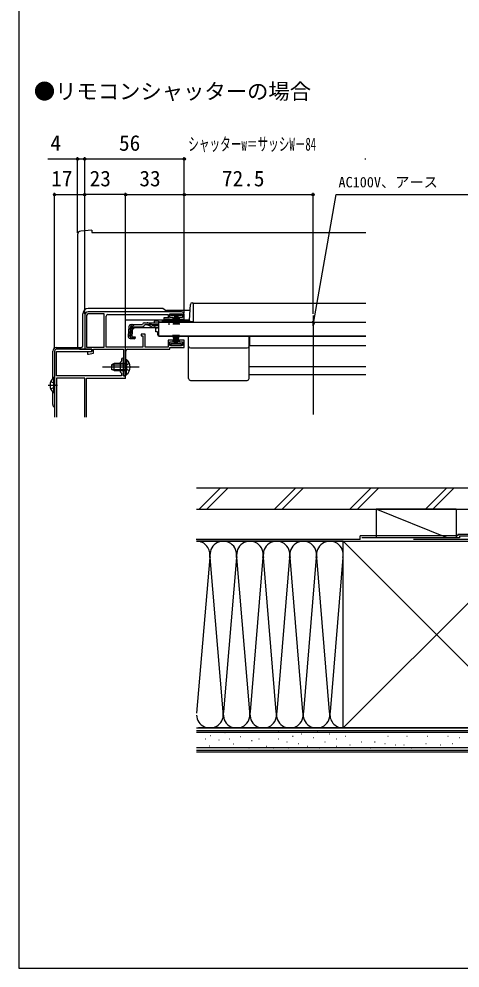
# Model space of a CAD drawing. Units: millimetres, scale not verified. Extents: x -525 to 525, y -783 to 778.
# Drawn here: x -525 to -277, y -783 to -249 of the extents above; entities that cross this region are included whole.
import ezdxf
from ezdxf.enums import TextEntityAlignment as Align

# ---------------------------------------------------------------- set-up
doc = ezdxf.new("R2010")
doc.units = ezdxf.units.MM
doc.header["$LTSCALE"] = 4
for name, color, linetype in [('0-1_USER1', 3, 'Continuous'), ('0-2_YKK_11', 7, 'Continuous'), ('0-4_YKK_12', 2, 'Continuous'), ('0-5_YKK_13', 4, 'Continuous'), ('0-7_YKK_D', 6, 'Continuous'), ('0-8_YKK_ZWAK', 7, 'Continuous'), ('0-9_YSS_K', 3, 'Continuous'), ('0-A_YSS_KE', 3, 'Continuous')]:
    doc.layers.add(name, color=color, linetype=linetype)
doc.styles.add('ＭＳ ゴシック', font='')
doc.styles.get('ＭＳ ゴシック').set_extended_font_data('MS Gothic')

msp = doc.modelspace()

# ---------------------------------------------------------------- linework, layer by layer
at = {"layer": '0-2_YKK_11'}
for p, q in [((-433.5, -413.699), (-486, -413.699)), ((-505, -435.699), (-505, -472.903)), ((-486.9, -472.903), (-486.9, -451.199))]:
    msp.add_line(p, q, dxfattribs=at)
for points in [[(-488, -415.699), (-488, -434.699), (-484, -434.699), (-484, -435.899), (-486.5, -436.399), (-486.5, -437.399), (-485.891, -437.399), (-483, -436.82), (-483, -434.699), (-466.1, -434.699), (-466.1, -449.699), (-464.9, -449.699), (-464.9, -445.157), (-465.02, -444.974), (-465.02, -444.424), (-464.9, -444.24), (-464.9, -435.699)], [(-486.9, -415.699), (-486.9, -433.599), (-477, -433.599)], [(-477, -433.599), (-477, -414.799), (-486, -414.799)], [(-463.9, -434.699), (-440, -434.699), (-440, -433.699), (-432, -433.699), (-432, -429.599), (-434.75, -429.599), (-434.75, -430.499), (-433, -430.499), (-433, -432.599), (-440, -432.599), (-440, -430.499), (-438.25, -430.499), (-438.25, -429.599), (-441, -429.599), (-441, -433.599), (-454, -433.599), (-454, -426.199), (-456.2, -426.199), (-456.2, -427.199), (-455.2, -427.199), (-455.2, -433.499), (-475.9, -433.499), (-475.9, -416.099)], [(-474.9, -415.099), (-441, -415.099), (-441, -416.999), (-443.5, -416.999), (-443.5, -417.799), (-438.25, -417.799), (-438.25, -416.899), (-440, -416.899), (-440, -414.799), (-433, -414.799), (-433, -416.899), (-434.75, -416.899), (-434.75, -417.799), (-432, -417.799), (-432, -415.199)], [(-467.3, -440.299), (-467.3, -441.299), (-468.1, -442.099), (-468.1, -447.299), (-467.3, -448.099), (-467.3, -449.699), (-503.8, -449.699), (-503.8, -435.899), (-484, -435.899), (-484, -434.699), (-504, -434.699)], [(-486.9, -451.199), (-486.6, -450.899), (-465, -450.899), (-465, -449.699), (-466.1, -449.699), (-466.1, -445.157), (-466.22, -444.974), (-466.22, -444.424), (-466.1, -444.24), (-466.1, -440.299)], [(-488, -472.903), (-488, -450.899), (-503.8, -450.899), (-503.8, -472.903)]]:
    msp.add_lwpolyline(points, dxfattribs=at)
for centre, radius, start, end in [((-486, -415.699), 2, 90.00002, 180), ((-486, -415.699), 0.9, 90.00001, 179.99999), ((-474.9, -416.099), 1, 90.00001, 179.99999), ((-433.5, -415.199), 1.5, 0.00001, 89.99999), ((-504, -435.699), 1, 90, 180), ((-463.9, -435.699), 1, 90.00001, 179.99999), ((-466.7, -440.299), 0.6, 0, 180)]:
    msp.add_arc(centre, radius, start, end, dxfattribs=at)
at = {"layer": '0-4_YKK_12'}
for p, q in [((-427, -408.799), (-329.75, -408.799)), ((-427, -408.799), (-427, -419.299)), ((-442, -412.697), (-442, -413.699)), ((-442, -412.697), (-428.68, -412.697)), ((-359.5, -415.781), (-359.5, -471.412)), ((-465, -433.499), (-465, -418.197)), ((-465, -418.197), (-428.968, -418.197)), ((-446.5, -419.299), (-443.25, -419.299)), ((-442, -417.799), (-442, -418.197)), ((-437.75, -419.299), (-427, -419.299)), ((-445, -427.099), (-445, -427.299)), ((-445, -427.299), (-329.75, -427.299)), ((-329.75, -427.299), (-445, -427.299)), ((-395, -432.499), (-395, -427.299)), ((-465, -444.984), (-465, -435.199)), ((-395, -432.499), (-329.75, -432.499)), ((-395.5, -444.299), (-329.75, -444.299)), ((-465, -451.199), (-486.9, -451.199)), ((-465, -451.199), (-465, -449.622)), ((-395.5, -448.799), (-329.75, -448.799))]:
    msp.add_line(p, q, dxfattribs=at)
at = {"layer": '0-5_YKK_13'}
for p, q in [((-484.001, -367.699), (-490.176, -368.239)), ((-492.001, -370.231), (-492.001, -433.699)), ((-428.975, -418.325), (-428.51, -409.446)), ((-427.511, -408.499), (-427, -408.499)), ((-427, -408.499), (-427, -419.299)), ((-489, -432.699), (-489, -414.699)), ((-445.001, -411.699), (-486, -411.699)), ((-437.5, -415.702), (-438.2, -420.802)), ((-437.8, -420.802), (-437.3, -415.702)), ((-437.1, -415.702), (-437.45, -420.802)), ((-437.15, -420.802), (-436.9, -415.702)), ((-436.7, -415.702), (-436.9, -420.802)), ((-436.5, -415.702), (-436.5, -420.802)), ((-436.3, -415.702), (-436.1, -420.802)), ((-435.85, -420.802), (-436.1, -415.702)), ((-435.9, -415.702), (-435.55, -420.802)), ((-435.2, -420.802), (-435.7, -415.702)), ((-435.5, -415.702), (-434.8, -420.802)), ((-460.025, -420.819), (-463.286, -423.807)), ((-461.925, -420.819), (-455.568, -420.819)), ((-455.568, -420.819), (-455.538, -420.708)), ((-452.87, -421.019), (-454.385, -421.019)), ((-454.379, -419.819), (-452.933, -419.819)), ((-452.933, -419.819), (-446.5, -419.819)), ((-446.5, -421.019), (-452.87, -421.019)), ((-452.016, -421.21), (-449.905, -422.207)), ((-449.948, -421.17), (-451.974, -420.063)), ((-448.989, -421.415), (-446.5, -421.415)), ((-446.5, -418.819), (-446.5, -419.819)), ((-446.5, -419.499), (-329.75, -419.499)), ((-446.5, -419.819), (-446.5, -419.589)), ((-444.507, -419.299), (-443.25, -419.299)), ((-444.007, -418.799), (-442.373, -418.799)), ((-443.25, -419.499), (-443.25, -419.166)), ((-443.25, -419.166), (-437.75, -419.166)), ((-443.25, -419.499), (-437.75, -419.499)), ((-440.5, -421.019), (-440.5, -417.395)), ((-438.626, -418.799), (-429.474, -418.799)), ((-437.75, -419.499), (-437.75, -419.166)), ((-437.75, -419.299), (-429, -419.299)), ((-429, -418.47), (-429, -419.224)), ((-427, -419.224), (-429, -419.224)), ((-427, -419.299), (-429, -419.299)), ((-463.121, -421.914), (-463.591, -427.286)), ((-462.555, -427.377), (-462.077, -421.914)), ((-461.799, -421.904), (-462.278, -427.378)), ((-461.799, -421.904), (-462.088, -421.875)), ((-461.359, -427.481), (-460.882, -422.019)), ((-460.104, -422.519), (-460.997, -423.337)), ((-460.882, -422.019), (-455.568, -422.019)), ((-460.104, -422.519), (-449.9, -422.519)), ((-449.052, -422.398), (-446.5, -422.398)), ((-447, -422.799), (-448, -422.799)), ((-448, -424.799), (-448, -422.799)), ((-447, -424.799), (-448, -424.799)), ((-447, -422.398), (-447, -422.799)), ((-447, -424.799), (-447, -426.299)), ((-437.5, -431.699), (-438.2, -426.599)), ((-437.8, -426.599), (-437.3, -431.699)), ((-437.1, -431.699), (-437.45, -426.599)), ((-437.15, -426.599), (-436.9, -431.699)), ((-436.7, -431.699), (-436.9, -426.599)), ((-436.5, -431.699), (-436.5, -426.599)), ((-436.3, -431.699), (-436.1, -426.599)), ((-435.85, -426.599), (-436.1, -431.699)), ((-435.9, -431.699), (-435.55, -426.599)), ((-435.2, -426.599), (-435.7, -431.699)), ((-435.5, -431.699), (-434.8, -426.599)), ((-462.5, -428.586), (-459.77, -428.825)), ((-459.745, -428.536), (-461.463, -428.363)), ((-461.359, -427.481), (-459.666, -427.63)), ((-459.666, -427.63), (-459.77, -428.825)), ((-446, -427.299), (-429.5, -427.299)), ((-445, -427.099), (-445, -427.299)), ((-429.5, -451.199), (-429.5, -427.299)), ((-395.5, -451.199), (-395.5, -427.299)), ((-506, -451.111), (-506, -435.699)), ((-504, -433.699), (-490, -433.699)), ((-491.001, -434.699), (-488.001, -434.699)), ((-488.001, -434.699), (-488.001, -434.399)), ((-428.5, -433.955), (-396.5, -433.955)), ((-471.5, -442.7), (-472.9, -443.4)), ((-471.5, -446.7), (-471.5, -442.7)), ((-464.9, -440.45), (-464.9, -446.7)), ((-464.9, -440.45), (-464.391, -440.45)), ((-464.391, -440.45), (-464.391, -446.7)), ((-464.391, -448.95), (-464.391, -442.7)), ((-457.4, -444.7), (-477.9, -444.7)), ((-472.9, -443.4), (-472.9, -446)), ((-471.5, -446.7), (-472.9, -446)), ((-472.809, -443.355), (-464.9, -443.355)), ((-472.809, -446.046), (-464.9, -446.046)), ((-471.5, -446.7), (-464.9, -446.7)), ((-505.509, -450.649), (-505.509, -459.149)), ((-505, -450.649), (-505.509, -450.649)), ((-505, -450.649), (-505, -459.149)), ((-505, -452.899), (-505, -456.899)), ((-464.9, -448.95), (-464.391, -448.95)), ((-428.5, -452.199), (-396.5, -452.199)), ((-508.491, -454.899), (-503.405, -454.899)), ((-506, -465.699), (-506, -458.686)), ((-505, -459.149), (-505.509, -459.149))]:
    msp.add_line(p, q, dxfattribs=at)
for points in [[(-484.001, -367.699), (-484.001, -368.999), (-329.75, -368.999)], [(-446.5, -418.819), (-449, -418.819), (-449, -419.819)], [(-446.5, -419.499), (-446.5, -427.099), (-329.75, -427.099)], [(-464.9, -448.95), (-464.9, -442.7), (-471.5, -442.7)], [(-462.804, -442.625), (-464.711, -443.555), (-465.32, -444.7)], [(-462.804, -446.775), (-464.711, -445.845), (-465.32, -444.7)], [(-507.096, -452.824), (-505.189, -453.754), (-504.58, -454.899)], [(-507.096, -456.974), (-505.189, -456.044), (-504.58, -454.899)]]:
    msp.add_lwpolyline(points, dxfattribs=at)
for points in [[(-433.5, -414.802), (-433.5, -415.702), (-439.5, -415.702), (-439.5, -414.802)], [(-433.5, -432.599), (-433.5, -431.699), (-439.5, -431.699), (-439.5, -432.599)]]:
    msp.add_lwpolyline(points, close=True, dxfattribs=at)
for centre, radius, start, end in [((-490.001, -370.231), 2, 95, 180), ((-427.511, -409.499), 1, 90, 177), ((-486, -414.699), 3, 90, 180), ((-445, -414.699), 3, 19.47154, 90), ((-461.925, -422.019), 1.2, 90, 175), ((-460.882, -422.019), 1.2, 90, 175), ((-455.568, -420.819), 1.2, 270, 350.40593), ((-454.379, -421.019), 1.2, 90, 165), ((-452.933, -421.819), 2, 61.34821, 90), ((-452.87, -423.019), 2, 64.72727, 90), ((-448.989, -419.415), 2, 241.34821, 270), ((-449.9, -420.619), 1.9, 291.09634, 347.8468), ((-444.007, -419.299), 0.5, 90, 180), ((-440.5, -424.499), 6, 62.72039, 117.27961), ((-429.474, -418.299), 0.5, 270, 357), ((-449.052, -420.398), 2, 244.72727, 270), ((-449.9, -420.619), 1.9, 270, 291.09634), ((-446, -426.299), 1, 180, 270), ((-462.395, -427.391), 1.2, 175, 265), ((-461.359, -427.481), 1.2, 175, 265), ((-461.371, -427.457), 0.91, 175, 264.23615), ((-504, -435.699), 2, 90, 180), ((-491.001, -433.699), 1, 180, 270), ((-490, -432.699), 1, 270, 0), ((-428.5, -432.955), 1, 180, 270), ((-396.5, -432.955), 1, 270, 0), ((-467.931, -444.7), 5.531, 309.79413, 50.20587), ((-501.969, -454.899), 5.531, 129.79413, 230.20587), ((-428.5, -451.199), 1, 180, 270), ((-396.5, -451.199), 1, 270, 0), ((-504, -465.699), 2, 180, 239.99939)]:
    msp.add_arc(centre, radius, start, end, dxfattribs=at)
at = {"layer": '0-7_YKK_D'}
for p, q in [((-492.001, -369.231), (-492.001, -326.699)), ((-488, -414.699), (-488, -326.699)), ((-488, -414.699), (-488, -326.699)), ((-432, -327.699), (-488, -327.699)), ((-432, -414.199), (-432, -326.699)), ((-432, -414.199), (-432, -326.699)), ((-432, -327.699), (-431.352, -327.699)), ((-329.75, -327.699), (-330.398, -327.699)), ((-505, -434.699), (-505, -346.699)), ((-488, -414.699), (-488, -346.699)), ((-488, -414.699), (-488, -346.699)), ((-465, -448.999), (-465, -346.699)), ((-465, -448.999), (-465, -346.699)), ((-432, -414.199), (-432, -346.699)), ((-432, -414.199), (-432, -346.699)), ((-359.5, -414.781), (-359.5, -346.699)), ((-505, -347.699), (-488, -347.699)), ((-465, -347.699), (-488, -347.699)), ((-465, -347.699), (-432, -347.699)), ((-432, -347.699), (-359.5, -347.699))]:
    msp.add_line(p, q, dxfattribs=at)
for points in [[(-488, -327.699), (-492.001, -327.699), (-508.67, -327.699)], [(-359.5, -421.565), (-359.057, -419.054), (-346.475, -347.699), (-265.527, -347.699)], [(-359.73, -418.936), (-359.5, -421.565), (-358.384, -419.173)]]:
    msp.add_lwpolyline(points, dxfattribs=at)
for centre in [(-492.001, -327.699), (-488, -327.699), (-488, -327.699), (-432, -327.699), (-432, -327.699), (-505, -347.699), (-488, -347.699), (-488, -347.699), (-465, -347.699), (-465, -347.699), (-432, -347.699), (-432, -347.699), (-359.5, -347.699)]:
    msp.add_circle(centre, 0.637, dxfattribs=at)
at = {"layer": '0-8_YKK_ZWAK'}
msp.add_line((-525, 747.3), (-525, -782.7), dxfattribs=at)
msp.add_lwpolyline([(-525, -782.7), (525, -782.7), (525, 747.3)], dxfattribs=at)
at = {"layer": '0-9_YSS_K'}
for p, q in [((-411.555, -512.7), (-423.555, -524.7)), ((-407.312, -512.7), (-419.312, -524.7)), ((-369.128, -512.7), (-381.128, -524.7)), ((-364.886, -512.7), (-376.886, -524.7)), ((-326.702, -512.7), (-338.702, -524.7)), ((-322.459, -512.7), (-334.459, -524.7)), ((-296.276, -524.7), (-284.276, -512.7)), ((-280.033, -512.7), (-292.033, -524.7)), ((-283.991, -540.7), (-323.991, -524.7)), ((-323.991, -524.7), (-323.991, -540.7)), ((-278.991, -524.7), (-323.991, -524.7)), ((-278.991, -524.7), (-278.991, -540.7)), ((-424.991, -542.7), (-342.496, -542.7)), ((-342.496, -542.7), (-424.991, -542.7)), ((-237.496, -647.7), (-342.496, -542.7)), ((-237.496, -542.7), (-342.496, -647.7)), ((-323.991, -542.7), (-278.991, -542.7)), ((-417.654, -551.732), (-424.991, -639.403)), ((-410.154, -638.668), (-417.338, -551.732)), ((-402.654, -551.732), (-409.838, -638.668)), ((-395.154, -638.668), (-402.338, -551.732)), ((-387.654, -551.732), (-394.838, -638.668)), ((-380.154, -638.668), (-387.338, -551.732)), ((-372.654, -551.732), (-379.838, -638.668)), ((-365.154, -638.668), (-372.338, -551.732)), ((-357.654, -551.732), (-364.838, -638.668)), ((-350.154, -638.668), (-357.338, -551.732)), ((-342.654, -551.732), (-349.838, -638.668)), ((-424.991, -649.2), (-224.996, -649.2)), ((-342.496, -647.7), (-423.991, -647.7)), ((-408.879, -650.417), (-409.079, -650.417)), ((-395.491, -650.266), (-395.691, -650.266)), ((-385.602, -650.266), (-385.802, -650.266)), ((-379.008, -649.442), (-379.208, -649.442)), ((-365.822, -651.09), (-366.022, -651.09)), ((-356.756, -649.442), (-356.956, -649.442)), ((-350.163, -651.09), (-350.363, -651.09)), ((-333.679, -650.266), (-333.879, -650.266)), ((-324.614, -650.266), (-324.814, -650.266)), ((-311.427, -650.266), (-311.627, -650.266)), ((-300.713, -650.266), (-300.913, -650.266)), ((-288.419, -650.266), (-288.619, -650.266)), ((-419.98, -653.923), (-420.18, -653.923)), ((-417.059, -652.17), (-417.259, -652.17)), ((-412.385, -654.507), (-412.585, -654.507)), ((-406.542, -653.923), (-406.742, -653.923)), ((-400.115, -652.754), (-400.315, -652.754)), ((-393.843, -654.887), (-394.043, -654.887)), ((-389.722, -654.062), (-389.922, -654.062)), ((-379.008, -654.062), (-379.208, -654.062)), ((-374.063, -655.711), (-374.263, -655.711)), ((-370.767, -652.414), (-370.967, -652.414)), ((-367.47, -656.535), (-367.67, -656.535)), ((-359.228, -653.238), (-359.428, -653.238)), ((-352.635, -655.711), (-352.835, -655.711)), ((-346.042, -654.062), (-346.242, -654.062)), ((-341.097, -652.414), (-341.297, -652.414)), ((-332.031, -655.711), (-332.231, -655.711)), ((-324.614, -655.711), (-324.814, -655.711)), ((-318.845, -656.535), (-319.045, -656.535)), ((-317.196, -652.414), (-317.396, -652.414)), ((-306.482, -652.414), (-306.682, -652.414)), ((-295.768, -656.535), (-295.968, -656.535)), ((-294.944, -652.414), (-295.144, -652.414)), ((-283.474, -652.414), (-283.674, -652.414)), ((-281.002, -656.535), (-281.202, -656.535)), ((-276.881, -653.238), (-277.081, -653.238)), ((-424.991, -658.7), (-224.996, -658.7)), ((-424.991, -661.2), (-224.996, -661.2)), ((-417.643, -658.012), (-417.843, -658.012)), ((-404.205, -656.844), (-404.405, -656.844)), ((-395.491, -659.007), (-395.691, -659.007)), ((-385.602, -658.183), (-385.802, -658.183)), ((-381.481, -659.007), (-381.681, -659.007)), ((-373.239, -659.007), (-373.439, -659.007)), ((-362.525, -658.183), (-362.725, -658.183)), ((-355.932, -659.007), (-356.132, -659.007)), ((-346.042, -658.183), (-346.242, -658.183)), ((-338.624, -657.359), (-338.824, -657.359)), ((-327.086, -659.007), (-327.286, -659.007)), ((-313.075, -657.359), (-313.276, -657.359)), ((-308.131, -657.359), (-308.331, -657.359)), ((-304.01, -659.007), (-304.21, -659.007)), ((-287.595, -657.359), (-287.795, -657.359))]:
    msp.add_line(p, q, dxfattribs=at)
for centre, start, end in [((-424.996, -550.2), 348.21647, 89.96402), ((-409.996, -550.2), 348.21647, 191.78354), ((-394.996, -550.2), 348.21647, 191.78354), ((-379.996, -550.2), 348.21647, 191.78354), ((-364.996, -550.2), 348.21647, 191.78354), ((-349.996, -550.2), 348.21647, 191.78354), ((-417.496, -640.2), 182.02977, 11.78354), ((-402.496, -640.2), 168.21647, 11.78354), ((-387.496, -640.2), 168.21647, 11.78354), ((-372.496, -640.2), 168.21647, 11.78354), ((-357.496, -640.2), 168.21647, 11.78354), ((-342.496, -640.2), 168.21647, 270)]:
    msp.add_arc(centre, 7.5, start, end, dxfattribs=at)
at = {"layer": '0-A_YSS_KE'}
for p, q in [((-424.991, -524.7), (-265.991, -524.7)), ((-278, -538.7), (-257.005, -538.7)), ((-333, -541.704), (-425.257, -541.704)), ((-333, -541.704), (-333, -539.7)), ((-252.995, -541.704), (-302.995, -541.704)), ((-277, -539.7), (-257.004, -539.7)), ((-424.991, -647.7), (-224.996, -647.7)), ((-224.996, -650.2), (-424.991, -650.2)), ((-424.991, -660.2), (-224.996, -660.2))]:
    msp.add_line(p, q, dxfattribs=at)
for points in [[(-424.991, -512.7), (-265.991, -512.7), (-265.991, -524.7)], [(-278, -538.7), (-278, -539.7), (-333, -539.7)], [(-277, -539.7), (-277, -540.7), (-332, -540.7)]]:
    msp.add_lwpolyline(points, dxfattribs=at)
msp.add_lwpolyline([(-342.496, -647.7), (-342.496, -542.7), (-237.496, -542.7), (-237.496, -647.7)], close=True, dxfattribs=at)

# ---------------------------------------------------------------- texts
at = {"layer": '0-1_USER1', "style": 'ＭＳ ゴシック'}
msp.add_text('●リモコンシャッターの場合', height=8.798, dxfattribs=at).set_placement((-516.636, -296.677), align=Align.BOTTOM_LEFT)
at = {"layer": '0-7_YKK_D', "style": 'ＭＳ ゴシック'}
for s, height, p in [('4', 8.798, (-507.283, -325.699)), ('56', 8.798, (-468.693, -325.699)), ('17', 8.798, (-506.848, -345.699)), ('23', 8.798, (-485.227, -345.699)), ('33', 8.798, (-457.227, -345.699)), ('72.5', 8.798, (-410.75, -345.699)), ('AC100V、アース', 5.865, (-345.173, -345.39))]:
    msp.add_text(s, height=height, dxfattribs=at).set_placement(p, align=Align.BOTTOM_LEFT)
at = {"layer": '0-7_YKK_D', "style": 'ＭＳ ゴシック', "width": 0.6}
msp.add_text('シャッターw＝サッシW－84', height=7.331, dxfattribs=at).set_placement((-429.761, -325.176), align=Align.BOTTOM_LEFT)

doc.saveas('drawing.dxf')
